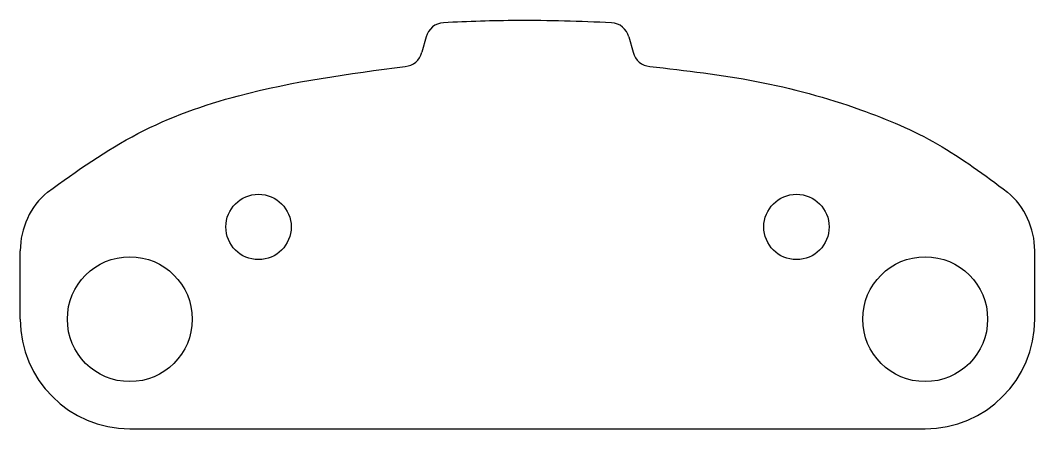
# Model space of a CAD drawing. Header units: millimetres. Extents: x -26.4 to 26.4, y 15 to 36.3.
import ezdxf

# ---------------------------------------------------------------- set-up
doc = ezdxf.new("R2010")
doc.units = ezdxf.units.MM

msp = doc.modelspace()

# ---------------------------------------------------------------- linework, layer by layer
at = {"color": 7, "linetype": 'Continuous'}
for p, q in [((-5.28, 35.389), (-5.494, 34.59)), ((5.28, 35.388), (5.494, 34.59)), ((-26.4, 20.7), (-26.4, 24.262)), ((26.4, 20.7), (26.4, 24.262)), ((-20.7, 15), (20.7, 15))]:
    msp.add_line(p, q, dxfattribs=at)
for centre, radius in [((-14, 25.5), 1.7), ((14, 25.5), 1.7), ((-20.7, 20.7), 3.25), ((20.7, 20.7), 3.25)]:
    msp.add_circle(centre, radius, dxfattribs=at)
for centre, radius, start, end in [((-4.314, 35.13), 1, 93.2028, 165), ((4.314, 35.129), 1, 15, 86.8103), ((-6.46, 34.848), 1, 275.1257, 345), ((6.46, 34.848), 1, 195, 264.8773), ((-22.4, 24.262), 4, 130.2, 180), ((22.4, 24.262), 4, 0, 49.7985), ((-20.7, 20.7), 5.7, 180, 270), ((20.7, 20.7), 5.7, 270, 0)]:
    msp.add_arc(centre, radius, start, end, dxfattribs=at)
for points, knots in [([(4.37, 36.128), (2.737, 36.191), (-0.177, 36.305), (-3.09, 36.182), (-4.37, 36.129)], [0, 0, 0, 0, 0.560524, 1, 1, 1, 1]), ([(-24.982, 27.317), (-23.455, 28.409), (-20.407, 30.59), (-14.049, 32.844), (-9.284, 33.47), (-6.371, 33.852)], [0, 0, 0, 0, 0.280311, 0.559925, 1, 1, 1, 1]), ([(6.371, 33.852), (8.229, 33.64), (11.948, 33.214), (16.984, 31.843), (21.438, 29.956), (23.799, 28.198), (24.982, 27.317)], [0, 0, 0, 0, 0.279998, 0.560291, 0.779692, 1, 1, 1, 1])]:
    msp.add_open_spline(points, degree=3, knots=knots, dxfattribs=at)

doc.saveas('drawing.dxf')
